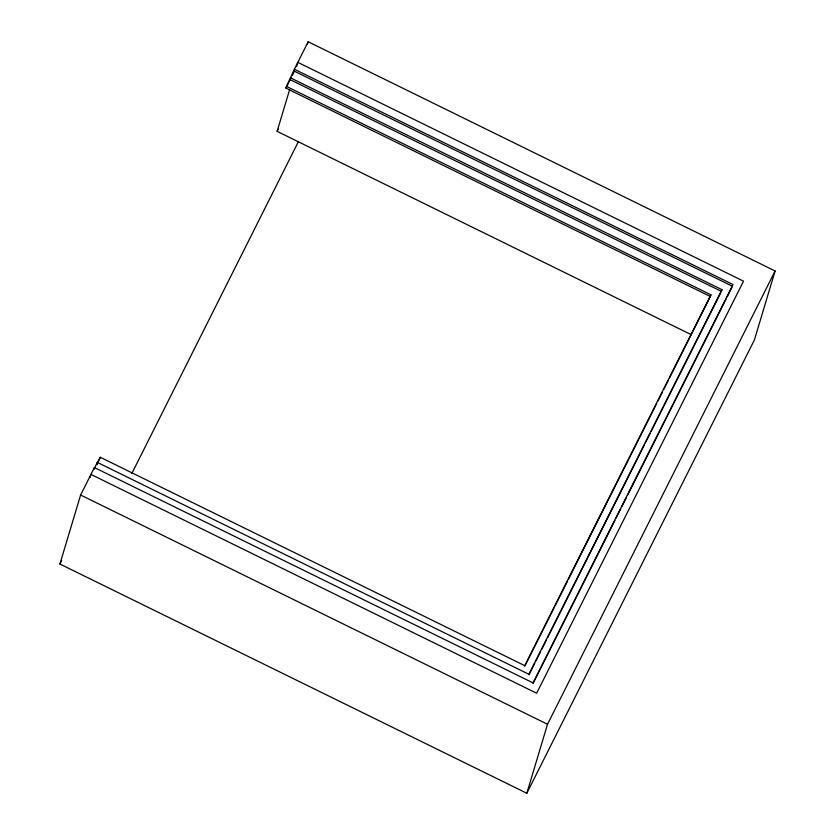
<?xml version="1.0" encoding="UTF-8"?>
<svg xmlns="http://www.w3.org/2000/svg" width="835" height="835" viewBox="0 0 835 835"><rect width="100%" height="100%" fill="white"/><g stroke="black" fill="none" stroke-linecap="round" stroke-linejoin="round"><path stroke-width="1.25" d="M59.911 564.022L80.609 495.019L94.407 467.548L533.022 682.884L732.994 284.558L294.379 69.221L308.167 41.75L775.089 270.978L754.391 339.981L526.833 793.25L59.911 564.022L61.633 560.588M90.023 477.516L90.952 474.416L536.654 693.227L743.515 281.165L297.824 62.354L296.582 66.497M94.407 467.548L93.885 469.27L97.34 462.402L528.879 674.273L721.962 289.682L290.413 77.812L294.379 69.221M97.34 462.402L96.818 464.135L100.263 457.267L524.735 665.652L710.919 294.797L286.447 86.402L290.413 77.812M100.263 457.267L96.87 464.709M669.545 377.9L710.397 296.519L285.925 88.134L286.447 86.402M691.244 334.668L277.126 131.356L289.641 89.627M307.426 44.213L308.167 41.75M526.833 793.25L547.53 724.248L775.089 270.978M710.397 296.519L710.919 294.797M721.962 289.682L721.44 291.405L289.891 79.534M285.925 88.134L291.102 77.832M292.25 75.536L294.546 70.965M277.126 131.356L278.274 129.07M131.805 473.518L298.345 141.773M524.808 666.215L553.981 608.089M555.15 605.761L567.414 581.348M568.572 579.02L656.707 403.482M657.876 401.155L662.541 391.855M663.71 389.527L668.376 380.228M528.952 674.826L534.797 663.178M535.966 660.84L540.652 651.519M541.821 649.192L546.497 639.871M547.677 637.533L644.213 445.243M645.382 442.905L650.058 433.584M651.227 431.257L720.856 292.574M533.095 683.447L614.957 520.393M616.126 518.055L620.802 508.745M621.971 506.407L626.647 497.096M627.816 494.769L726.053 299.097M727.222 296.769L731.898 287.449M293.857 70.944L732.483 286.28M80.609 495.019L547.53 724.248"/></g></svg>
